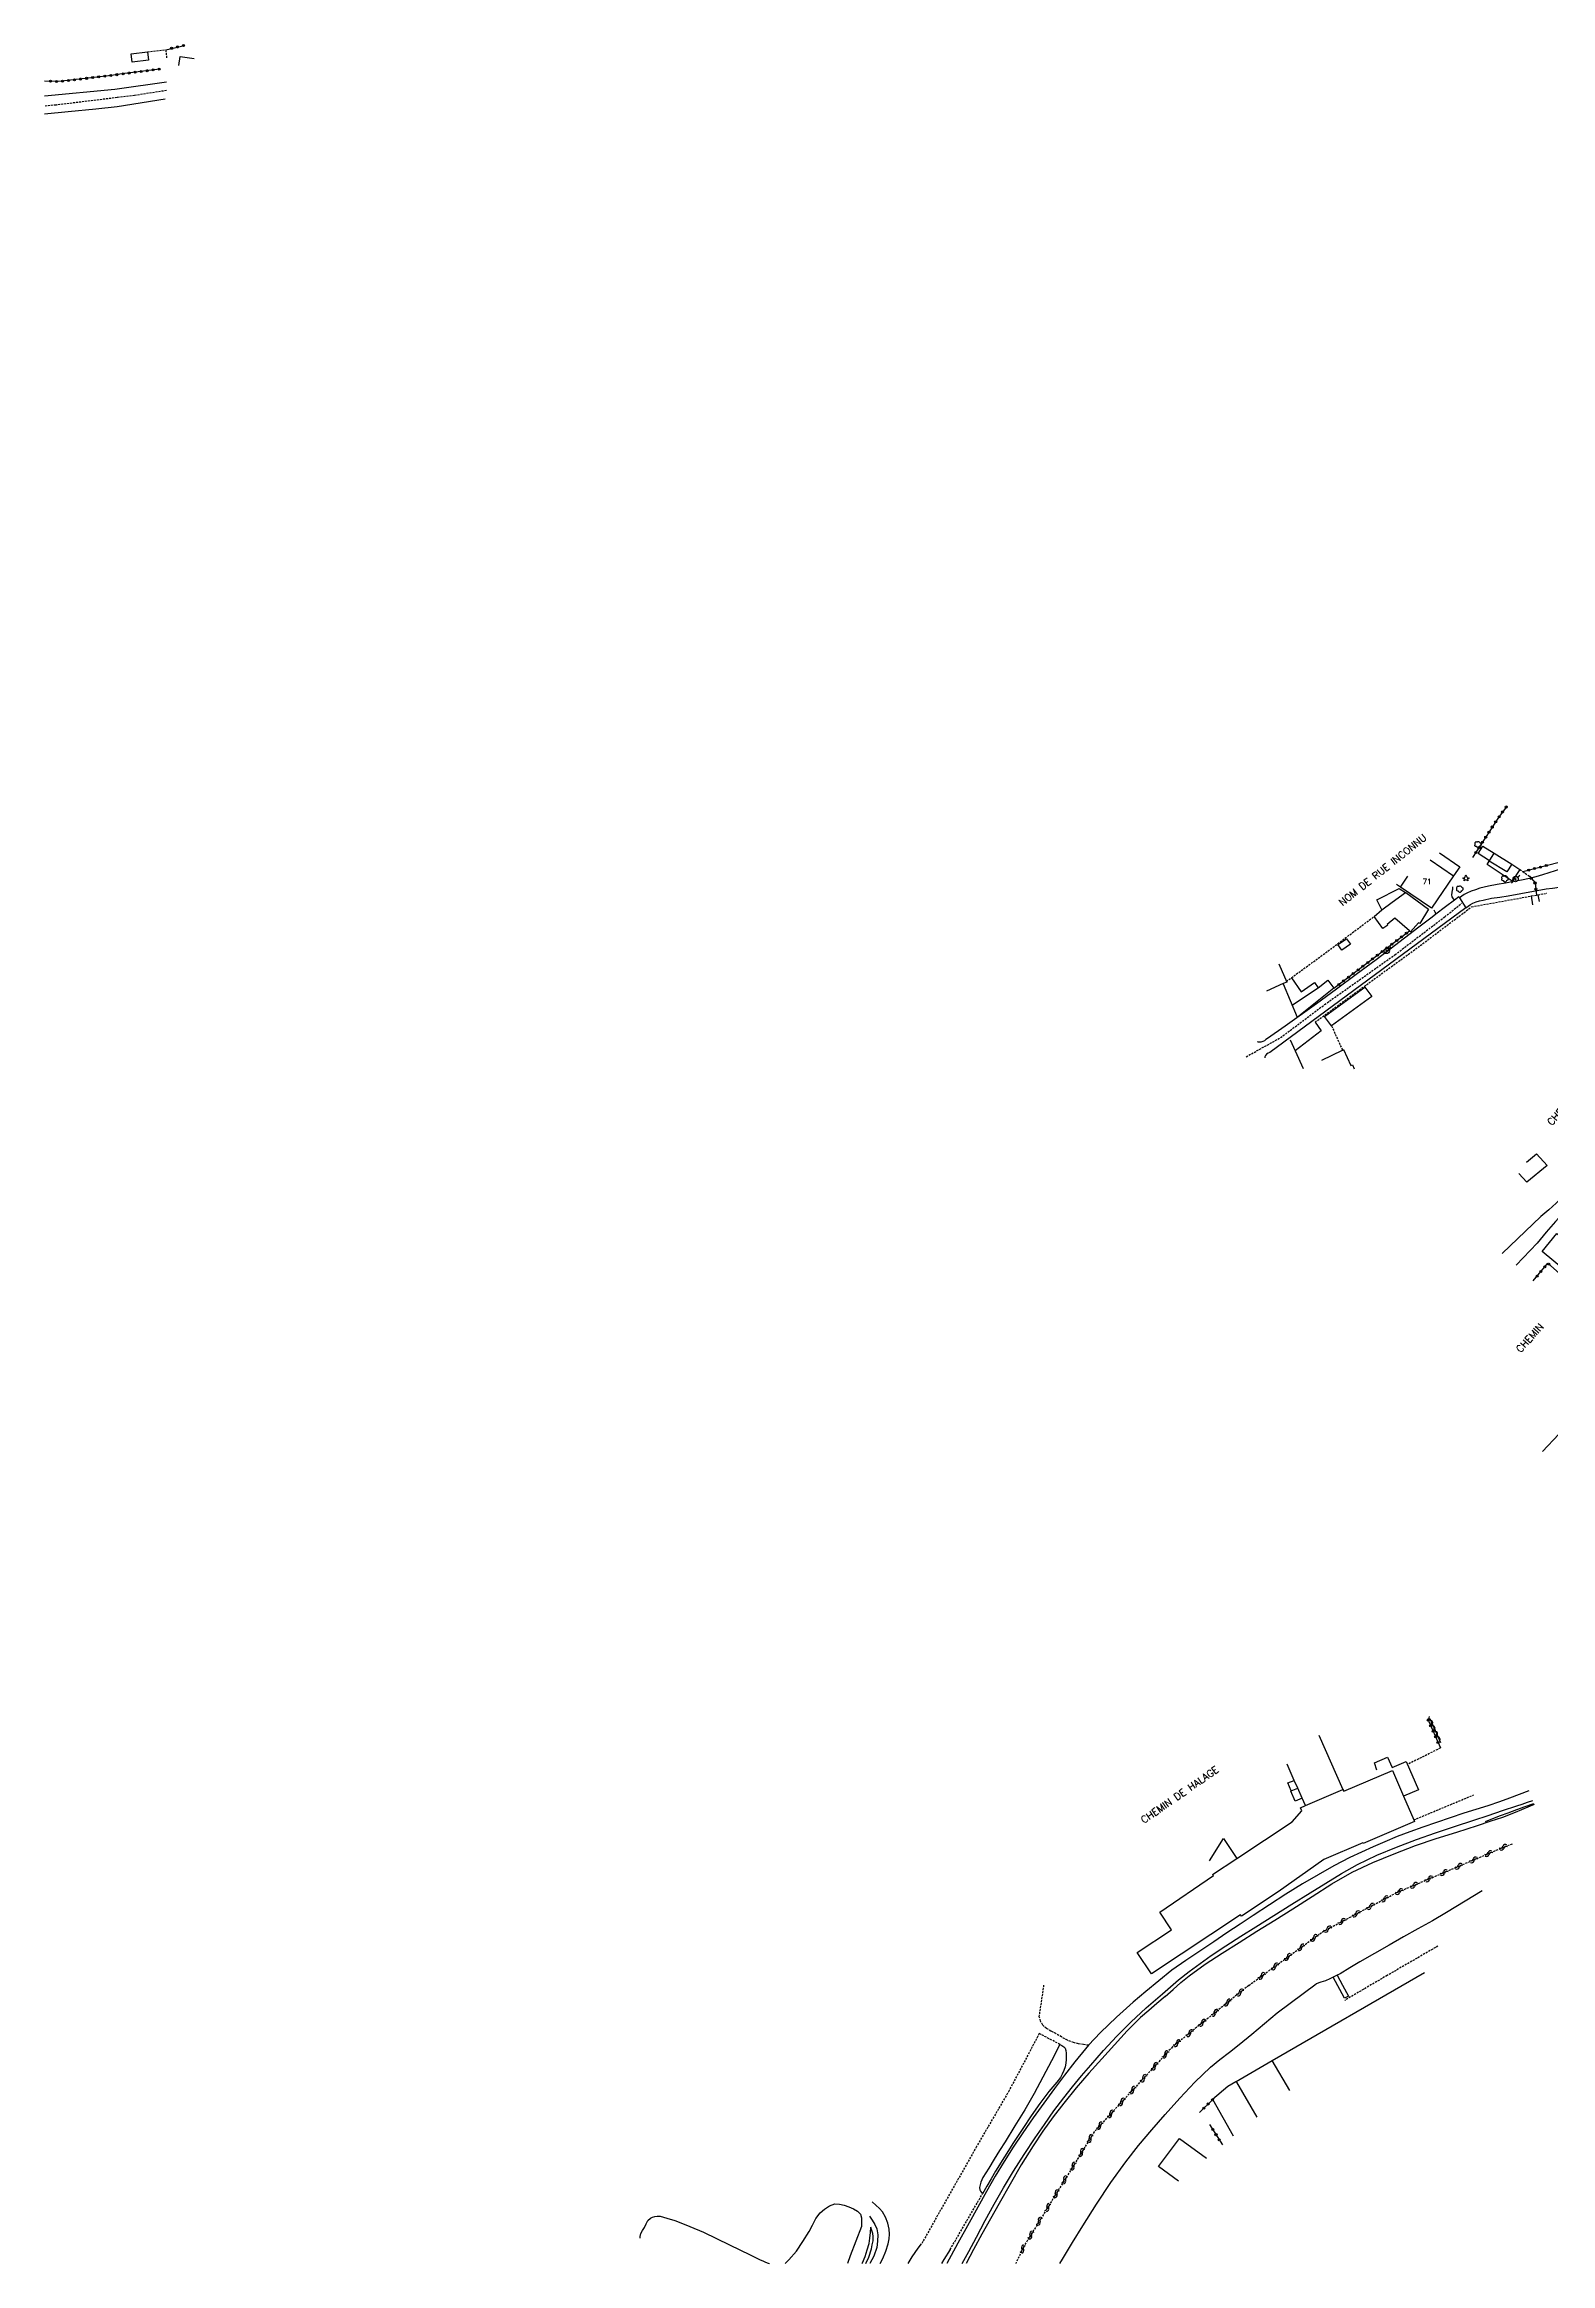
# Model space of a CAD drawing. Header units: millimetres. Extents: x 105000 to 106000, y 137000 to 138000.
# Drawn here: x 105000 to 105372, y 137000 to 137549 of the extents above; entities that cross this region are included whole.
import ezdxf
from ezdxf.enums import TextEntityAlignment as Align

# ---------------------------------------------------------------- set-up
doc = ezdxf.new("R2010")
doc.units = ezdxf.units.MM
doc.linetypes.add('DASHED', pattern=[0.75, 0.5, -0.25])
doc.layers.get('0').update_dxf_attribs({"linetype": 'CONTINUOUS'})
for name, color, linetype in [('W0001', 6, 'DASHED'), ('W0008', 7, 'CONTINUOUS'), ('W0010', 4, 'CONTINUOUS'), ('W0014', 7, 'CONTINUOUS'), ('W0017', 7, 'CONTINUOUS'), ('W0070', 7, 'DASHED'), ('W0071', 7, 'CONTINUOUS'), ('W0101', 7, 'CONTINUOUS'), ('W0104', 1, 'CONTINUOUS'), ('W0105', 7, 'CONTINUOUS'), ('W0112', 1, 'DASHED'), ('W0211', 2, 'CONTINUOUS'), ('W0214', 2, 'CONTINUOUS'), ('W0300', 7, 'CONTINUOUS'), ('W0303', 7, 'CONTINUOUS'), ('W0310', 3, 'CONTINUOUS'), ('W0323', 7, 'CONTINUOUS'), ('W0330', 7, 'CONTINUOUS'), ('W0473', 7, 'CONTINUOUS'), ('W0500', 5, 'DASHED'), ('W0510', 5, 'CONTINUOUS'), ('W0511', 5, 'CONTINUOUS'), ('W0989', 7, 'CONTINUOUS'), ('W0991', 7, 'CONTINUOUS'), ('W1102', 7, 'CONTINUOUS')]:
    doc.layers.add(name, color=color, linetype=linetype)
doc.styles.get("Standard").update_dxf_attribs({"font": 'romans.shx', "width": 0.85})

# ---------------------------------------------------------------- blocks, each defined once
blk = doc.blocks.new('T473')
for p, q in [((-0.166667, 0.166667), (0.166667, -0.166667)), ((-0.166667, -0.166667), (0.166667, 0.166667)), ((0.500001, 0.500001), (1.000002, 1.000002)), ((-1.000002, -1.000002), (-0.500001, -0.500001))]:
    blk.add_line(p, q)
blk.add_ellipse((0, 0), major_axis=(0.471405, 0.471405), ratio=1, start_param=5.4977871438, end_param=11.780972451)
blk = doc.blocks.new('T300')
for p, q in [((-0.8, 0.51), (-0.86, 0.34)), ((-0.86, 0.34), (-0.86, 0.17)), ((-0.86, 0.17), (-0.74, 0.06)), ((-0.69, 0.63), (-0.8, 0.51)), ((-0.8, -0.06), (-0.74, 0.06)), ((-0.74, 0.06), (-0.69, 0.11)), ((-0.57, 0.69), (-0.69, 0.63)), ((-0.46, 0.69), (-0.57, 0.69)), ((-0.29, 0.63), (-0.46, 0.69)), ((-0.29, 0.63), (-0.17, 0.74)), ((-0.23, 0.57), (-0.29, 0.63)), ((-0.17, 0.74), (-0.06, 0.8)), ((-0.06, 0.8), (0.06, 0.8)), ((0.06, 0.8), (0.23, 0.74)), ((0.23, 0.74), (0.34, 0.63)), ((0.34, 0.63), (0.4, 0.51)), ((0.46, 0.46), (0.34, 0.46)), ((0.4, 0.51), (0.4, 0.46)), ((0.57, 0.4), (0.46, 0.46)), ((0.57, 0.4), (0.69, 0.29)), ((0.69, 0.29), (0.74, 0.17)), ((0.74, 0.06), (0.69, -0.17)), ((0.74, 0.17), (0.74, 0.06)), ((-0.8, -0.17), (-0.8, -0.06)), ((-0.8, -0.23), (-0.8, -0.17)), ((-0.74, -0.34), (-0.8, -0.23)), ((-0.69, -0.4), (-0.74, -0.34)), ((-0.51, -0.46), (-0.69, -0.4)), ((-0.4, -0.46), (-0.51, -0.46)), ((-0.4, -0.46), (-0.34, -0.46)), ((-0.34, -0.46), (-0.34, -0.4)), ((-0.34, -0.51), (-0.34, -0.46)), ((-0.29, -0.63), (-0.34, -0.51)), ((-0.17, -0.74), (-0.29, -0.63)), ((-0.06, -0.8), (-0.17, -0.74)), ((0.06, -0.8), (-0.06, -0.8)), ((0.17, -0.74), (0.06, -0.8)), ((0.23, -0.69), (0.17, -0.74)), ((0.29, -0.46), (0.23, -0.46)), ((0.29, -0.63), (0.23, -0.69)), ((0.46, -0.4), (0.29, -0.46)), ((0.34, -0.51), (0.29, -0.63)), ((0.34, -0.51), (0.34, -0.46)), ((0.57, -0.34), (0.46, -0.4)), ((0.63, -0.29), (0.57, -0.34)), ((0.69, -0.17), (0.63, -0.29))]:
    blk.add_line(p, q)
blk = doc.blocks.new('T303')
for p, q in [((-0.77, 0), (-0.28, 0.21)), ((-0.28, -0.21), (-0.77, 0)), ((-0.28, 0.21), (0, 0.83)), ((0, 0.83), (0.28, 0.21)), ((0.28, 0.21), (0.83, 0)), ((0.83, 0), (0.28, -0.21)), ((-0.49, -0.63), (-0.28, -0.21)), ((0, -0.35), (-0.49, -0.63)), ((0.56, -0.63), (0, -0.35)), ((0.28, -0.21), (0.56, -0.63))]:
    blk.add_line(p, q)
blk = doc.blocks.new('t323o')
at = {"color": 0, "linetype": 'Continuous'}
for radius in [0.25, 0.15]:
    blk.add_circle((0, 0), radius, dxfattribs=at)
blk = doc.blocks.new('t310o')
at = {"color": 0, "linetype": 'Continuous'}
for centre, start, end in [((-0.5, 0.38), 216.8699, 323.1304), ((0.5, -0.37), 36.8699, 143.1303)]:
    blk.add_arc(centre, 0.625, start, end, dxfattribs=at)
blk = doc.blocks.new('t500o')
at = {"color": 0, "linetype": 'Continuous'}
for centre, start, end in [((-0.5, 0.625), 216.8699, 323.1301), ((0.5, -0.125), 36.8699, 143.1301), ((0.5, -0.625), 36.8699, 143.1301), ((-0.5, 0.125), 216.8699, 323.1301)]:
    blk.add_arc(centre, 0.625, start, end, dxfattribs=at)

msp = doc.modelspace()

# ---------------------------------------------------------------- linework, layer by layer
at = {"layer": 'W0001'}
for points in [[(105018, 137535.67), (105002.92, 137533.84), (105000, 137533.56)], [(105030.19, 137537.42), (105022.31, 137536.2), (105018, 137535.67)], [(105297.17, 137298.47), (105305.7, 137303.19), (105316.59, 137311.38), (105333.99, 137323.7), (105346.3, 137333.07), (105350.49, 137336.43)]]:
    msp.add_lwpolyline(points, dxfattribs=at)
at = {"layer": 'W0008'}
for points in [[(105030.22, 137539.46), (105030.22, 137539.46), (105030.22, 137539.46), (105018, 137537.78), (105018, 137537.78), (105018, 137537.78), (105018, 137537.78)], [(105018, 137537.78), (105017.42, 137537.71), (105000, 137536.05)], [(105000, 137531.68), (105005.9, 137532.26), (105012.71, 137532.93), (105018, 137533.45)], [(105018, 137533.45), (105018, 137533.45), (105029.91, 137535.37), (105029.91, 137535.37), (105029.91, 137535.37)], [(105349.8, 137338.05), (105349.96, 137337.79), (105351.55, 137335.27), (105303.09, 137299.55)]]:
    msp.add_lwpolyline(points, dxfattribs=at)
at = {"layer": 'W0010'}
msp.add_lwpolyline([(105356.36, 137109.36), (105358.24, 137110.08), (105360.12, 137110.79), (105362, 137111.5), (105364.1, 137112.27), (105366.21, 137113.04), (105368.33, 137113.8)], dxfattribs=at)
at = {"layer": 'W0014'}
for points in [[(105349.8, 137338.05), (105348.7, 137337.21), (105346.5, 137335.54), (105344.11, 137333.72), (105343.21, 137333.03), (105339.91, 137330.52), (105336.38, 137327.82), (105332.85, 137325.11), (105329.32, 137322.42), (105324.43, 137318.78), (105319.53, 137315.16), (105314.63, 137311.55)], [(105314.63, 137311.55), (105306.86, 137306)], [(105306.86, 137306), (105302.44, 137302.99), (105302.07, 137302.71), (105301.71, 137302.43), (105301.32, 137302.23), (105300.81, 137302.11), (105300.27, 137302.08), (105300.04, 137302.16)], [(105303.09, 137299.55), (105302.68, 137299.33), (105302.26, 137299.11), (105301.95, 137298.81), (105301.83, 137298.48), (105301.81, 137298.22)]]:
    msp.add_lwpolyline(points, dxfattribs=at)
at = {"layer": 'W0017'}
for points in [[(105376.79, 137345.49), (105375.21, 137344.97), (105373.62, 137344.45), (105372.03, 137343.95), (105370.45, 137343.46), (105368.85, 137342.98), (105367.25, 137342.55), (105365.3, 137342.14), (105363.34, 137341.79), (105361.37, 137341.43), (105359.24, 137341.05), (105357.1, 137340.67), (105355.01, 137340.13), (105353.91, 137339.79), (105352.82, 137339.39), (105351.77, 137338.92), (105351.15, 137338.57), (105350.56, 137338.18), (105349.96, 137337.79)], [(105351.55, 137335.27), (105352.12, 137335.68), (105352.69, 137336.1), (105353.28, 137336.46), (105354.09, 137336.78), (105354.94, 137337.02), (105355.79, 137337.23), (105357.85, 137337.65), (105359.93, 137337.94), (105362.02, 137338.24), (105365.13, 137338.81), (105368.24, 137339.41), (105371.36, 137339.96), (105372.99, 137340.2), (105374.62, 137340.43), (105375.39, 137340.54), (105375.85, 137340.61), (105375.95, 137340.62), (105376.01, 137340.63), (105376.25, 137340.67), (105378.13, 137341.07), (105380, 137341.48), (105381.89, 137341.8), (105383.09, 137341.92)], [(105348.7, 137337.21), (105348.51, 137337.49), (105348.31, 137337.76), (105348.16, 137338.04), (105348.1, 137338.55), (105348.18, 137339.1), (105348.25, 137339.64), (105348.27, 137339.92), (105348.29, 137340.19), (105348.31, 137340.47)], [(105343.6, 137334.78), (105343.67, 137334.64), (105343.75, 137334.49), (105343.82, 137334.35), (105343.92, 137334.14), (105344.01, 137333.93), (105344.11, 137333.72)], [(105406.6, 137295.32), (105404.67, 137293.87), (105402.75, 137292.43), (105400.88, 137290.92), (105398.58, 137288.82), (105396.38, 137286.62), (105394.22, 137284.38), (105391.81, 137281.8), (105389.44, 137279.17), (105387.1, 137276.52), (105384.97, 137274.07), (105382.85, 137271.6), (105380.68, 137269.18), (105378.48, 137266.83), (105376.23, 137264.52), (105373.9, 137262.29), (105372.01, 137260.62), (105370.07, 137259), (105360.5, 137249.83)], [(105389.54, 137274.53), (105387.54, 137272.45), (105385.53, 137270.38), (105383.53, 137268.29), (105380.22, 137264.8), (105376.94, 137261.28), (105373.71, 137257.71), (105371.43, 137255.07), (105369.17, 137252.4), (105363.96, 137246.91)]]:
    msp.add_lwpolyline(points, dxfattribs=at)
at = {"layer": 'W0070'}
msp.add_lwpolyline([(105258.25, 137053.99), (105256.99, 137054.18), (105255.74, 137054.37), (105254.52, 137054.66), (105252.99, 137055.27), (105251.53, 137056.06), (105250.1, 137056.9), (105248.93, 137057.51), (105247.79, 137058.16), (105246.88, 137058.99), (105246.37, 137059.96), (105246.03, 137061.06), (105246.03, 137061.06), (105246.03, 137061.06), (105247.19, 137068.85), (105247.19, 137068.85)], dxfattribs=at)
at = {"layer": 'W0071'}
for points in [[(105374.54, 137205.14), (105370.46, 137200.83), (105370.46, 137200.83)], [(105367.11, 137116.89), (105364.7, 137115.98), (105362.29, 137115.08), (105359.87, 137114.21), (105356.93, 137113.24), (105353.97, 137112.33), (105351.01, 137111.4), (105347.62, 137110.28), (105344.23, 137109.13), (105340.85, 137107.94), (105337.71, 137106.79), (105334.58, 137105.59), (105331.47, 137104.33), (105328.57, 137103.08), (105325.7, 137101.78), (105322.86, 137100.41), (105318.89, 137098.35), (105314.98, 137096.18), (105311.12, 137093.92), (105307.02, 137091.39), (105302.98, 137088.76), (105298.96, 137086.11), (105295.7, 137083.96), (105292.44, 137081.79), (105289.19, 137079.61), (105285.72, 137077.27), (105282.26, 137074.93), (105278.8, 137072.58)], [(105280.47, 137070.19), (105283.14, 137072.21), (105285.81, 137074.23), (105288.52, 137076.2), (105292.16, 137078.62), (105295.88, 137080.95), (105299.6, 137083.27), (105304.06, 137086.1), (105308.52, 137088.91), (105313.01, 137091.7), (105316.87, 137094.12), (105320.76, 137096.51), (105324.73, 137098.73), (105329.51, 137100.98), (105334.4, 137102.98), (105339.35, 137104.87), (105344.03, 137106.55), (105348.74, 137108.12), (105353.47, 137109.68), (105357.02, 137110.86), (105360.57, 137112.02), (105364.13, 137113.2), (105365.45, 137113.64), (105366.78, 137114.08), (105368.1, 137114.52)], [(105278.8, 137072.58), (105275.6, 137069.95), (105272.39, 137067.32), (105269.24, 137064.62), (105265.16, 137060.93), (105261.19, 137057.12), (105258.25, 137053.99), (105257.43, 137053.12), (105254.8, 137049.92), (105252.28, 137046.61), (105249.81, 137043.27), (105247.14, 137039.67), (105244.51, 137036.04), (105241.96, 137032.36), (105239.62, 137028.83), (105237.36, 137025.25), (105235.15, 137021.64), (105232.95, 137017.83), (105230.81, 137013.97), (105228.67, 137010.12)], [(105227, 137000), (105228.58, 137003.01), (105230.49, 137006.58), (105232.66, 137010.66), (105234.87, 137014.71), (105237.15, 137018.72), (105239.68, 137022.89), (105242.3, 137027.02), (105245, 137031.08), (105247.3, 137034.44), (105249.66, 137037.77), (105252.1, 137041.03), (105254.26, 137043.75), (105256.49, 137046.42), (105258.76, 137049.06), (105261.96, 137052.69), (105265.25, 137056.25), (105268.64, 137059.7), (105272.5, 137063.28), (105276.48, 137066.73), (105280.47, 137070.19)], [(105204.03, 137011.72), (105204.69, 137010.71), (105205.34, 137009.7), (105205.83, 137008.64), (105206.09, 137007.12), (105206.06, 137005.53), (105205.85, 137003.97), (105205.16, 137001.87), (105204.17, 137000)], [(105206.72, 137000), (105207.31, 137001.25), (105208.13, 137003.04), (105208.69, 137004.88), (105208.89, 137006.09), (105209, 137007.32), (105208.95, 137008.53), (105208.62, 137010.01), (105208.04, 137011.46), (105207.27, 137012.77), (105206.49, 137013.66), (105205.6, 137014.47), (105204.7, 137015.27)], [(105228.67, 137010.12), (105225.91, 137005.02), (105223.19, 137000)]]:
    msp.add_lwpolyline(points, dxfattribs=at)
at = {"layer": 'W0101'}
for points in [[(105342.68, 137347.16), (105348.48, 137343.18)], [(105348.48, 137343.18), (105343.01, 137335.2), (105335.35, 137340.45), (105337.22, 137343.17)], [(105305.31, 137321.47), (105307.22, 137316.91), (105306.36, 137316.55)], [(105306.36, 137316.55), (105306.39, 137316.47), (105309.85, 137308.22)], [(105308.1, 137302.62), (105309.32, 137299.93), (105311.3, 137295.55), (105311.3, 137295.55)], [(105315.95, 137297.65), (105315.95, 137297.65), (105321, 137300.12), (105321.28, 137300.24), (105323.05, 137296.27)], [(105323.05, 137296.27), (105323.47, 137296.46), (105323.92, 137295.46)]]:
    msp.add_lwpolyline(points, dxfattribs=at)
at = {"layer": 'W0104'}
for points in [[(105021.49, 137546.5), (105025.49, 137546.98), (105025.74, 137544.9), (105021.74, 137544.42)], [(105358.5, 137348.8), (105362.86, 137346.13), (105361.68, 137344.2), (105357.32, 137346.86), (105357.36, 137346.94)], [(105320.85, 137324.8), (105319.88, 137326.19), (105322.01, 137327.67), (105322.98, 137326.28)], [(105326.52, 137315.7), (105328.25, 137313.33), (105318.33, 137306.08), (105316.6, 137308.45)], [(105374.04, 137254.74), (105374.35, 137254.48), (105379.32, 137250.35), (105375.65, 137245.94), (105370.38, 137250.32)]]:
    msp.add_lwpolyline(points, close=True, dxfattribs=at)
for points in [[(105033.23, 137543.58), (105033.58, 137545.88), (105037.05, 137545.35)], [(105345.02, 137348.87), (105350.03, 137345.44), (105348.48, 137343.18)], [(105357.36, 137346.94), (105354.56, 137348.73), (105355.74, 137350.56), (105358.5, 137348.8)], [(105362.86, 137346.13), (105364.87, 137344.8), (105362.96, 137341.93), (105356.78, 137346.05), (105357.32, 137346.86)], [(105335.35, 137340.45), (105334.36, 137341.08)], [(105330.74, 137334.82), (105329.51, 137337.27), (105335.07, 137340.06), (105336.59, 137339.12), (105336.68, 137339.06), (105336.66, 137339.1), (105342.32, 137334.93), (105340.13, 137331.41), (105339.8, 137331.61), (105337.85, 137329.36), (105337.58, 137329.59), (105333.96, 137332.73), (105332.1, 137331.2), (105332.2, 137331.01), (105330.98, 137330.16), (105328.87, 137333.17)], [(105328.87, 137333.17), (105330.74, 137334.82), (105333.31, 137336.71), (105333.31, 137336.71), (105336.59, 137339.12)], [(105368.13, 137336.05), (105367.8, 137338.24)], [(105369.3, 137338.51), (105369.68, 137336.88)], [(105308.38, 137318.01), (105310.81, 137314.53), (105314.07, 137316.8), (105314.97, 137315.52)], [(105308.6, 137311.2), (105314.82, 137315.41), (105314.83, 137315.42), (105314.97, 137315.52), (105317.38, 137317.41), (105318.9, 137315.41), (105310.24, 137308.47)], [(105314.23, 137307.03), (105314.23, 137307.03), (105315.77, 137304.9), (105309.32, 137299.93)], [(105366.54, 137272.42), (105369.01, 137274.42), (105371.67, 137271.59), (105366.59, 137267.48)], [(105366.59, 137267.48), (105364.63, 137269.56)], [(105315.13, 137130.73), (105321.11, 137117.29)], [(105321.11, 137117.29), (105321.32, 137116.8), (105333.41, 137121.98), (105336.15, 137115.59), (105338.66, 137109.73), (105338.82, 137109.35), (105326.15, 137103.93), (105326.08, 137104.1), (105316.42, 137099.97), (105305.11, 137091.94)], [(105311.85, 137113.26), (105311.04, 137115.1), (105309.96, 137117.58), (105309.11, 137119.52), (105307.36, 137123.51)], [(105329.53, 137122.02), (105328.97, 137123.81), (105332.15, 137125.21), (105333.27, 137122.67), (105336.76, 137124.2), (105339.82, 137117.2), (105336.15, 137115.59)], [(105308.35, 137116.89), (105307.54, 137118.89), (105309.11, 137119.52)], [(105311.04, 137115.1), (105309.34, 137114.37), (105308.28, 137116.86), (105308.35, 137116.89), (105309.96, 137117.58)], [(105308.54, 137109.27), (105310.96, 137111.96), (105310.62, 137112.73), (105311.85, 137113.26), (105321.11, 137117.29)], [(105305.11, 137091.94), (105296.03, 137085.9), (105295.78, 137086.27), (105273.78, 137071.65), (105270.26, 137076.94), (105278.73, 137082.57), (105275.86, 137086.88), (105289.09, 137095.96), (105288.91, 137096.23), (105294.92, 137100.22), (105308.54, 137109.27)], [(105288.16, 137099.58), (105291.62, 137105.11), (105294.92, 137100.22)], [(105303.66, 137050.27), (105341.28, 137072.03)], [(105294.76, 137045.04), (105303.66, 137050.27)], [(105308, 137042.79), (105303.66, 137050.27)], [(105292.68, 137043.85), (105294.68, 137045), (105294.76, 137045.04), (105294.83, 137044.91), (105299.87, 137036.19)], [(105294.1, 137031.51), (105288.92, 137040.57), (105288.87, 137040.66), (105292.68, 137043.85)], [(105275.56, 137024), (105280.69, 137030.97), (105287.37, 137026.05)], [(105280.43, 137020.42), (105275.56, 137024)]]:
    msp.add_lwpolyline(points, dxfattribs=at)
at = {"layer": 'W0105'}
msp.add_lwpolyline([(105319.68, 137071.31), (105321.02, 137068.85), (105322.49, 137066.16), (105321.54, 137065.64), (105318.71, 137070.82)], dxfattribs=at)
at = {"layer": 'W0112'}
for points in [[(105025.49, 137546.98), (105030, 137547.53), (105030.22, 137545.49)], [(105364.87, 137344.8), (105365.61, 137344.27), (105367.24, 137343.12)], [(105314.23, 137307.03), (105340.25, 137325.96), (105352.95, 137335.55)], [(105352.95, 137335.55), (105367.8, 137338.24), (105369.01, 137338.46), (105369.3, 137338.51), (105371.52, 137338.92)], [(105315.02, 137322.82), (105328.87, 137333.17)], [(105307.13, 137317.11), (105308.38, 137318.01), (105315.02, 137322.82)], [(105318.33, 137306.08), (105321, 137300.12)], [(105345.23, 137127.52), (105337.38, 137123.58)], [(105338.66, 137109.73), (105353.43, 137115.91), (105353.43, 137115.91)], [(105344.64, 137078.54), (105344.64, 137078.54), (105332.09, 137071.27), (105321.56, 137065.11)], [(105251.12, 137054.22), (105246.03, 137056.89), (105238.57, 137042.78), (105230.51, 137028.93), (105216.89, 137004.86)], [(105223.99, 137003.48), (105231.99, 137017.24)]]:
    msp.add_lwpolyline(points, dxfattribs=at)
at = {"layer": 'W0211'}
for points in [[(105251.12, 137054.22), (105249.03, 137050.15), (105246.95, 137046.09), (105244.79, 137042.07), (105242.45, 137038.05), (105240.02, 137034.07), (105237.58, 137030.11), (105236.21, 137027.95), (105234.85, 137025.79), (105233.53, 137023.6), (105232.81, 137022.46), (105232.1, 137021.32), (105231.6, 137020.11), (105231.42, 137019.48), (105231.29, 137018.84), (105231.33, 137018.23), (105231.51, 137017.89), (105231.75, 137017.57), (105231.99, 137017.24)], [(105203.17, 137000), (105203.87, 137001.61), (105204.53, 137003.67), (105204.75, 137004.66), (105204.92, 137005.67), (105204.96, 137006.67), (105204.84, 137007.45), (105204.63, 137008.23), (105204.41, 137009.01)], [(105213.61, 137000), (105213.62, 137000.02), (105214.1, 137000.86), (105214.61, 137001.68), (105215.34, 137002.76), (105216.12, 137003.81), (105216.89, 137004.86)], [(105223.99, 137003.48), (105222.47, 137001.01), (105221.85, 137000)]]:
    msp.add_lwpolyline(points, dxfattribs=at)
at = {"layer": 'W0214'}
for points in [[(105251.12, 137054.22), (105251.6, 137053.92), (105252.08, 137053.62), (105252.44, 137053.25), (105252.64, 137052.69), (105252.7, 137052.04), (105252.71, 137051.39), (105252.69, 137050.48), (105252.59, 137049.58), (105252.4, 137048.69), (105252.11, 137047.78), (105251.72, 137046.89), (105251.27, 137046.04), (105250.41, 137044.84), (105249.42, 137043.72), (105248.43, 137042.6), (105246.2, 137039.61), (105244.07, 137036.55), (105241.99, 137033.45), (105239.67, 137029.96), (105237.41, 137026.43), (105235.22, 137022.86), (105234.13, 137021), (105233.06, 137019.12), (105231.99, 137017.24)], [(105202.26, 137000), (105202.35, 137000.2), (105202.95, 137001.77), (105203.5, 137003.37), (105203.94, 137004.99), (105204.15, 137006.32), (105204.28, 137007.67), (105204.41, 137009.01)]]:
    msp.add_lwpolyline(points, dxfattribs=at)
at = {"layer": 'W0310'}
msp.add_lwpolyline([(105342.63, 137134.83), (105345.28, 137128.87)], dxfattribs=at)
at = {"layer": 'W0323'}
for points in [[(105030, 137547.53), (105034.66, 137548.6)], [(105018, 137541.36), (105016.59, 137541.18), (105012.24, 137540.65), (105007.89, 137540.14), (105003.54, 137539.63), (105000, 137539.78)], [(105028.43, 137542.73), (105024.48, 137542.21), (105020.54, 137541.69), (105018, 137541.36)], [(105361.72, 137360.55), (105359.63, 137357.64), (105357.45, 137354.36), (105355.33, 137351.04), (105353.2, 137347.73)], [(105365.61, 137344.27), (105377.8, 137347.38)], [(105367.24, 137343.12), (105368.63, 137341.47), (105369.01, 137338.46)], [(105318.9, 137315.41), (105337.58, 137329.59)], [(105368.19, 137243.04), (105371.78, 137247.4), (105376.14, 137243.58)], [(105342.04, 137134.8), (105345.23, 137127.52)], [(105288.92, 137040.57), (105285.62, 137037.4)], [(105288.17, 137034.43), (105291.33, 137029.34)]]:
    msp.add_lwpolyline(points, dxfattribs=at)
at = {"layer": 'W0330'}
for points in [[(105147.37, 137006.32), (105147.35, 137006.69), (105147.54, 137007.47), (105147.94, 137008.23), (105148.38, 137008.97), (105148.8, 137009.83), (105149.27, 137010.66), (105149.9, 137011.28), (105150.39, 137011.51), (105150.94, 137011.67), (105151.5, 137011.76), (105152.31, 137011.7), (105153.14, 137011.47), (105153.96, 137011.22), (105155.88, 137010.64), (105157.78, 137009.94), (105159.66, 137009.21), (105162.97, 137007.8), (105166.23, 137006.25), (105169.47, 137004.68), (105171.99, 137003.42), (105174.5, 137002.14), (105177.05, 137000.95), (105177.7, 137000.66), (105178.36, 137000.38), (105179.02, 137000.12), (105179.33, 137000)], [(105183.17, 137000), (105183.51, 137000.32), (105184.1, 137000.92), (105185.99, 137003.05), (105187.58, 137005.48), (105189.09, 137007.95), (105189.95, 137009.53), (105190.79, 137011.14), (105191.85, 137012.52), (105192.94, 137013.48), (105194.16, 137014.3), (105195.44, 137014.75), (105196.6, 137014.73), (105197.81, 137014.44), (105198.97, 137014.01), (105200.06, 137013.56), (105201.11, 137012.99), (105201.85, 137012.23), (105202.09, 137011.32), (105202.09, 137010.25), (105202.08, 137009.19), (105200.69, 137005.56), (105199.31, 137001.93), (105198.58, 137000)]]:
    msp.add_lwpolyline(points, dxfattribs=at)
at = {"layer": 'W0500'}
for points in [[(105297.83, 137068.8), (105316.06, 137082.05), (105334.21, 137091.66), (105360.48, 137102.83), (105363.26, 137103.92)], [(105297.83, 137068.8), (105278.96, 137053.59), (105259.63, 137032.6), (105242.3, 137004.4), (105240.2, 137000)]]:
    msp.add_lwpolyline(points, dxfattribs=at)
at = {"layer": 'W0510'}
for points in [[(105304.86, 137061.98), (105314.5, 137069.16)], [(105277.14, 137066.08), (105275.12, 137064.36), (105273.09, 137062.63), (105271.11, 137060.85), (105267.81, 137057.56), (105264.65, 137054.13), (105261.54, 137050.66), (105258.31, 137047.08), (105255.13, 137043.45), (105252.07, 137039.72), (105249.45, 137036.27), (105246.93, 137032.73), (105244.5, 137029.14), (105241.59, 137024.46), (105238.82, 137019.68), (105236.11, 137014.88), (105233.97, 137011.1), (105231.87, 137007.32), (105229.81, 137003.5), (105227.95, 137000)], [(105251.11, 137000), (105251.78, 137001.11), (105254.26, 137005.24), (105256.79, 137009.33), (105260.22, 137014.7), (105263.75, 137020.02), (105267.48, 137025.2), (105270.6, 137029.18), (105273.86, 137033.07), (105277.19, 137036.89), (105280.79, 137040.92), (105284.49, 137044.87), (105288.4, 137048.59), (105290.7, 137050.49), (105293.08, 137052.32), (105295.44, 137054.17), (105298.59, 137056.76), (105301.73, 137059.37), (105304.86, 137061.98)]]:
    msp.add_lwpolyline(points, dxfattribs=at)
at = {"layer": 'W0511'}
for points in [[(105277.14, 137066.08), (105279.11, 137067.8), (105281.08, 137069.51), (105283.09, 137071.16), (105287.09, 137074.07), (105291.25, 137076.77), (105295.43, 137079.43), (105299.84, 137082.23), (105304.27, 137084.97), (105308.71, 137087.7), (105313.56, 137090.82), (105318.41, 137093.93), (105323.4, 137096.77), (105328.52, 137099.2), (105333.77, 137101.37), (105339.08, 137103.39), (105344.15, 137105.13), (105349.28, 137106.73), (105354.39, 137108.37), (105357.54, 137109.4), (105360.7, 137110.45), (105363.8, 137111.61), (105365.37, 137112.27), (105366.92, 137112.96), (105368.47, 137113.65)], [(105355.53, 137092.2), (105351.37, 137089.62), (105346.76, 137086.84), (105343.24, 137084.81), (105339.69, 137082.81), (105336.15, 137080.81), (105332.53, 137078.76), (105328.91, 137076.7), (105325.3, 137074.65), (105322.87, 137073.17), (105320.44, 137071.7), (105319.68, 137071.31), (105318.71, 137070.82), (105317.92, 137070.42), (105316.79, 137069.97), (105315.65, 137069.57), (105314.5, 137069.16)]]:
    msp.add_lwpolyline(points, dxfattribs=at)
at = {"layer": 'W1102'}
msp.add_lwpolyline([(105306.36, 137316.55), (105302.27, 137314.72)], dxfattribs=at)

# ---------------------------------------------------------------- block references
at = {"layer": 'W0300', "rotation": 359.9999899820874}
for p in [(105354.58, 137350.89), (105361.24, 137342.47), (105350.06, 137339.92)]:
    msp.add_blockref('T300', p, dxfattribs=at)
at = {"layer": 'W0303', "rotation": 359.9999899820874}
msp.add_blockref('T303', (105351.54, 137342.61), dxfattribs=at)
at = {"layer": 'W0310', "rotation": 293.9080745032446}
for p in [(105342.85, 137134.35), (105343.45, 137132.98), (105344.06, 137131.61), (105344.67, 137130.24)]:
    msp.add_blockref('t310o', p, dxfattribs=at)
at = {"layer": 'W0323'}
for p, rotation in [((105031.47, 137547.87), 12.94626030596114), ((105032.93, 137548.2), 12.94626030596114), ((105034.39, 137548.54), 12.94626030596114), ((105001.5, 137539.72), 177.4973943340517), ((105003, 137539.65), 177.4973943340517), ((105004.49, 137539.74), 186.711364878807), ((105005.98, 137539.92), 186.711364878807), ((105007.47, 137540.09), 186.711364878807), ((105008.96, 137540.27), 186.7128936421979), ((105010.45, 137540.44), 186.7128936421979), ((105011.94, 137540.62), 186.7128936421979), ((105013.43, 137540.8), 186.9352260915343), ((105014.92, 137540.98), 186.9352260915343), ((105016.41, 137541.16), 186.9352260915343), ((105017.89, 137541.35), 187.3047359001649), ((105019.49, 137541.55), 187.32513662398), ((105020.98, 137541.75), 187.5195132545527), ((105022.46, 137541.94), 187.5195132545527), ((105023.95, 137542.14), 187.5195132545527), ((105025.44, 137542.33), 187.521397044153), ((105026.92, 137542.53), 187.521397044153), ((105028.41, 137542.73), 187.521397044153), ((105359.74, 137357.79), 234.3828716051268), ((105360.61, 137359.01), 234.3828716051268), ((105361.49, 137360.23), 234.3828716051268), ((105356.44, 137352.78), 237.3547857840816), ((105357.25, 137354.04), 237.3547857840816), ((105358.07, 137355.29), 236.3704604249052), ((105358.9, 137356.54), 236.3704604249052), ((105354.01, 137348.99), 237.3425404763885), ((105354.82, 137350.25), 237.3425404763885), ((105355.63, 137351.52), 237.3547857840816), ((105367.07, 137344.64), 14.29915244308016), ((105367.68, 137342.59), 310.1211816829009), ((105368.52, 137345.01), 14.29915244308016), ((105368.63, 137341.44), 277.2000230539858), ((105369.97, 137345.38), 14.29915244308016), ((105371.43, 137345.75), 14.29915244308016), ((105368.82, 137339.95), 277.2000230539858), ((105330.85, 137324.48), 37.20410254182863), ((105332.04, 137325.39), 37.20410254182863), ((105333.23, 137326.29), 37.20410254182863), ((105334.43, 137327.2), 37.20410254182863), ((105335.62, 137328.11), 37.20410254182863), ((105336.82, 137329.01), 37.20410254182863), ((105323.68, 137319.04), 37.20410254182863), ((105324.87, 137319.94), 37.20410254182863), ((105326.07, 137320.85), 37.20410254182863), ((105327.26, 137321.76), 37.20410254182863), ((105328.46, 137322.66), 37.20410254182863), ((105329.65, 137323.57), 37.20410254182863), ((105320.09, 137316.32), 37.20410254182863), ((105321.29, 137317.22), 37.20410254182863), ((105322.48, 137318.13), 37.20410254182863), ((105369.15, 137244.2), 50.46912538259121), ((105370.1, 137245.36), 50.46912538259121), ((105371.06, 137246.52), 50.46912538259121), ((105372.05, 137247.16), 318.7907868975946), ((105342.22, 137134.39), 293.6856677762434), ((105342.82, 137133.02), 293.6856677762434), ((105343.42, 137131.65), 293.6856677762434), ((105344.03, 137130.27), 293.6856677762434), ((105344.63, 137128.9), 293.6856677762434), ((105287.79, 137039.48), 223.9100493813358), ((105288.87, 137040.52), 223.9100493813358), ((105286.71, 137038.44), 223.9100493813358), ((105288.95, 137033.17), 301.8083586510317), ((105289.74, 137031.89), 301.8083586510317), ((105290.54, 137030.62), 301.8083586510317)]:
    msp.add_blockref('t323o', p, dxfattribs=dict(at, rotation=rotation))
at = {"layer": 'W0473', "rotation": 359.9999899820874}
msp.add_blockref('T473', (105363.84, 137342.41), dxfattribs=at)
at = {"layer": 'W0473'}
msp.add_blockref('T473', (105331.94, 137324.64), dxfattribs=at)
at = {"layer": 'W0500'}
for p, rotation in [((105353.47, 137099.85), 23.04124067636197), ((105357.15, 137101.41), 23.04124067636197), ((105360.83, 137102.97), 21.42691841885131), ((105338.74, 137093.59), 23.04124067636197), ((105342.43, 137095.15), 23.04124067636197), ((105346.11, 137096.72), 23.04124067636197), ((105349.79, 137098.28), 23.04124067636197), ((105327.96, 137088.35), 27.89654577710828), ((105331.49, 137090.22), 27.89654577710828), ((105335.06, 137092.02), 23.04124067636197), ((105317.35, 137082.73), 27.89654577710828), ((105320.89, 137084.61), 27.89654577710828), ((105324.42, 137086.48), 27.89654577710828), ((105310.77, 137078.21), 36.01765349197654), ((105314.01, 137080.56), 36.01765349197654), ((105301.07, 137071.15), 36.01765349197654), ((105304.3, 137073.5), 36.01765349197654), ((105307.54, 137075.85), 36.01765349197654), ((105295.69, 137067.07), 218.8687664514084), ((105289.47, 137062.05), 218.8687664514084), ((105292.58, 137064.56), 218.8687664514084), ((105280.12, 137054.52), 218.8687664514084), ((105283.24, 137057.03), 218.8687664514084), ((105286.35, 137059.54), 218.8687664514084), ((105277.26, 137051.74), 227.3475835962455), ((105271.84, 137045.86), 227.3475835962455), ((105274.55, 137048.8), 227.3475835962455), ((105266.42, 137039.98), 227.3475835962455), ((105269.13, 137042.92), 227.3475835962455), ((105261, 137034.09), 227.3475835962455), ((105263.71, 137037.03), 227.3475835962455), ((105256.5, 137027.51), 238.4367339699924), ((105258.59, 137030.92), 238.4367339699924), ((105254.41, 137024.1), 238.4367339699924), ((105250.22, 137017.29), 238.4367339699924), ((105252.31, 137020.7), 238.4367339699924), ((105248.13, 137013.88), 238.4367339699924), ((105243.94, 137007.06), 238.4367339699924), ((105246.03, 137010.47), 238.4367339699924), ((105241.93, 137003.61), 244.4710288082774)]:
    msp.add_blockref('t500o', p, dxfattribs=dict(at, rotation=rotation))

# ---------------------------------------------------------------- texts
at = {"layer": 'W0989'}
for s, rotation, p in [('NOM DE RUE INCONNU', 38.4593, (105321.01, 137335.65)), ('CHEMIN', 47.8116, (105372.76, 137281.31)), ('CHEMIN', 47.8116, (105365.06, 137225.14)), ('CHEMIN DE HALAGE', 34.8848, (105271.95, 137108.76))]:
    msp.add_text(s, height=1.75, rotation=rotation, dxfattribs=at).set_placement(p)
at = {"layer": 'W0991'}
msp.add_text('71', height=1.25, dxfattribs=at).set_placement((105341.92, 137341.81), align=Align.MIDDLE_CENTER)

doc.saveas('drawing.dxf')
